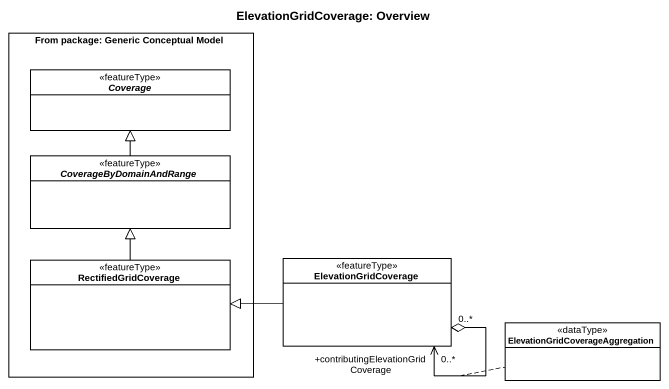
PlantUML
@startuml
title ElevationGridCoverage: Overview
hide circle
hide empty members
rectangle "From package: Generic Conceptual Model" as From_package_Generic {
  abstract class Coverage <<featureType>>
  abstract class CoverageByDomainAndRange <<featureType>>
  class RectifiedGridCoverage <<featureType>>
}
class ElevationGridCoverage <<featureType>>
class "ElevationGridCoverageAggregation" as ElevationGridCoverageAggrega <<dataType>>
CoverageByDomainAndRange -up-|> Coverage
RectifiedGridCoverage -up-|> CoverageByDomainAndRange
ElevationGridCoverage -left-|> RectifiedGridCoverage
ElevationGridCoverage "+contributingElevationGridCoverage\n0..*" <--o "0..*" ElevationGridCoverage
(ElevationGridCoverage, ElevationGridCoverage) .. ElevationGridCoverageAggrega
@enduml
